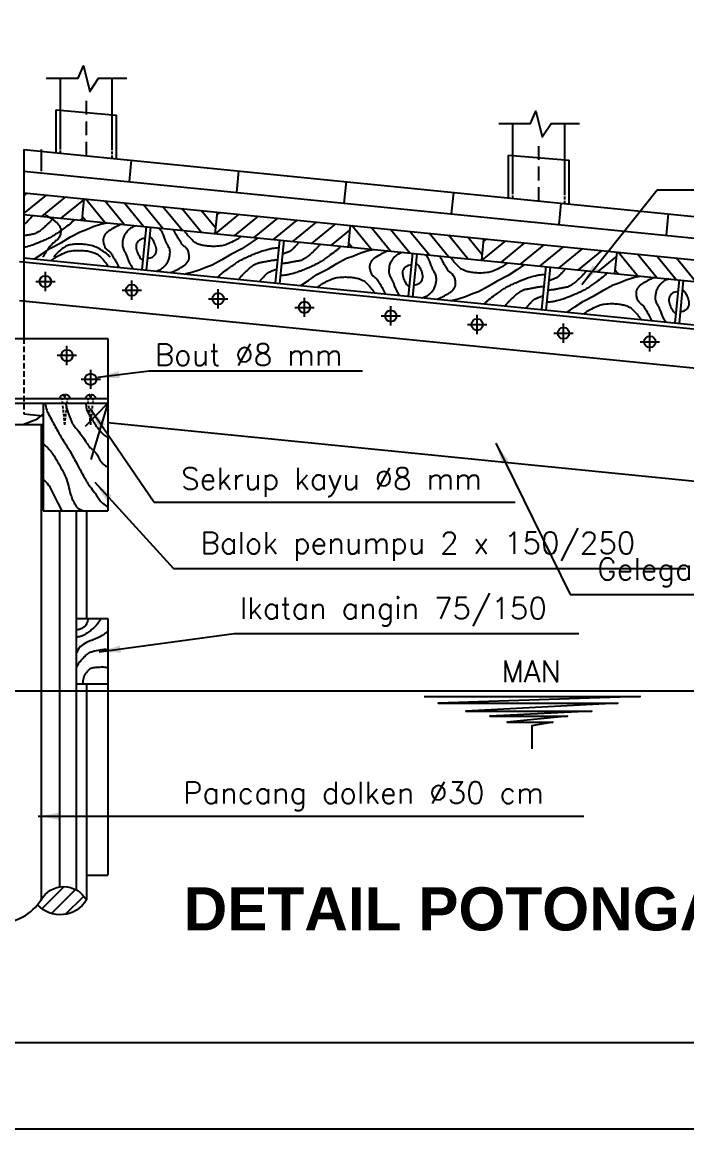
# Model space of a CAD drawing. Header units: metres. Extents: x -50 to 791, y -10 to 584.
# Drawn here: x 84.1 to 161.1, y -10 to 118.3 of the extents above; entities that cross this region are included whole.
import ezdxf
from ezdxf.enums import TextEntityAlignment as Align

# ---------------------------------------------------------------- set-up
doc = ezdxf.new("R2010")
doc.units = ezdxf.units.M
doc.linetypes.add('DASHED2', pattern=[9.525, 6.35, -3.175])
doc.layers.get('0').update_dxf_attribs({"linetype": 'CONTINUOUS'})
for name, color, linetype in [('ARSIRDOLKEN', 2, 'CONTINUOUS'), ('ARSIRKAYU', 2, 'CONTINUOUS'), ('GRS-POTONG', 5, 'CONTINUOUS'), ('KAYU', 3, 'CONTINUOUS'), ('MUKAAIR', 3, 'CONTINUOUS'), ('UKURAN', 2, 'CONTINUOUS')]:
    doc.layers.add(name, color=color, linetype=linetype)
doc.styles.add('ARIALBOLD', font='arialbd.ttf')
doc.styles.get("Standard").update_dxf_attribs({"font": 'Simplex.shx'})
doc.dimstyles.get("Standard").update_dxf_attribs({"dimtxt": 0.18, "dimasz": 0.18, "dimexe": 0.18, "dimexo": 0.0625, "dimgap": 0.09, "dimtad": 0, "dimtih": 1, "dimtoh": 1, "dimdec": 4, "dimzin": 0, "dimdsep": 46, "dimtxsty": 'Standard', "dimcen": 0.09, "dimadec": 0, "dimazin": 0, "dimtfac": 1, "dimtdec": 4, "dimtofl": 0, "dimtmove": 0, "dimatfit": 3, "dimfxl": 1, "dimtolj": 1, "dimtzin": 0, "dimarcsym": 0})

msp = doc.modelspace()

# ---------------------------------------------------------------- hatches: boundary and pattern name
at = {"layer": 'ARSIRKAYU'}
h = msp.add_hatch(dxfattribs=at)
h.set_pattern_fill('LINE', color=256, scale=0.5, angle=309.2894069, style=0)
h.set_pattern_definition([(309.2894, (19.7015, -122.9145), (1.228657, 1.005265), [])])
h.paths.add_polyline_path([(106.42998, 93.7506), (106.67874, 96.23819), (91.25566, 97.7805), (91.0069, 95.2929)])
h = msp.add_hatch(dxfattribs=at)
h.set_pattern_fill('ANSI31', color=256, scale=0.5, angle=-5.7105931, style=0)
h.set_pattern_definition([(39.2894, (19.7015, -122.9145), (-1.005265, 1.228657), [])])
h.paths.add_polyline_path([(106.67874, 96.23819), (106.42998, 93.7506), (121.85305, 92.20829), (122.10181, 94.69588)])
h = msp.add_hatch(dxfattribs=at)
h.set_pattern_fill('LINE', color=256, scale=0.5, angle=309.2894069, style=0)
h.set_pattern_definition([(309.2894, (50.5477, -125.9991), (1.228657, 1.005265), [])])
h.paths.add_polyline_path([(137.27613, 90.66598), (137.52489, 93.15357), (122.10181, 94.69588), (121.85305, 92.20829)])
h = msp.add_hatch(dxfattribs=at)
h.set_pattern_fill('ANSI31', color=256, scale=0.5, angle=-5.7105931, style=0)
h.set_pattern_definition([(39.2894, (50.5477, -125.9991), (-1.005265, 1.228657), [])])
h.paths.add_polyline_path([(152.94796, 91.61127), (137.52489, 93.15357), (137.27613, 90.66598), (152.69921, 89.12367)])
h = msp.add_hatch(dxfattribs=at)
h.set_pattern_fill('LINE', color=256, scale=0.5, angle=309.2894069, style=0)
h.set_pattern_definition([(309.2894, (81.3938, -129.0837), (1.228657, 1.005265), [])])
h.paths.add_polyline_path([(168.12228, 87.58137), (168.37104, 90.06896), (152.94796, 91.61127), (152.69921, 89.12367)])
h = msp.add_hatch(dxfattribs=at)
h.set_pattern_fill('ANSI31', color=256, scale=0.375, style=0)
h.set_pattern_definition([(45, (-1036.5442, -843.0661), (-0.841899, 0.841899), [])])
h.paths.add_polyline_path([(86.28671, 16.52392, -0.029573569), (85.88691, 15.97061, 0.501056835), (91.5404, 16.52392, 0.58992297)])

# ---------------------------------------------------------------- linework, layer by layer
at = {"color": 1}
msp.add_lwpolyline([(-50.33, -9.99951), (790.67, -9.99951), (790.67, 584.00049), (-50.33, 584.00049)], close=True, dxfattribs=at)
msp.add_lwpolyline([(-0.33, 0.00049), (780.67, 0.00049), (780.67, 574.00049), (-0.33, 574.00049)], close=True)
at = {"layer": 'ARSIRDOLKEN'}
for points in [[(86.28671, 71.6095), (86.28671, 16.52392)], [(88.4271, 61.6095), (88.4271, 18.03387)], [(90.37291, 61.6095), (90.37291, 17.69485)]]:
    msp.add_lwpolyline(points, dxfattribs=at)
at = {"layer": 'ARSIRKAYU'}
for p, q in [((84.2904, 98.12498), (84.67381, 98.43868)), ((84.2904, 96.07383), (86.90774, 98.21529)), ((86.40531, 95.75306), (89.14166, 97.9919)), ((88.63923, 95.52967), (91.24367, 97.66058)), ((90.87315, 95.30628), (91.02027, 95.42665))]:
    msp.add_line(p, q, dxfattribs=at)
for points in [[(85.31272, 95.86232, -0.01161999), (85.22969, 95.74237, -0.022597242), (85.18286, 95.68373, -0.000116699), (85.05529, 95.53809, -0.001316031), (85.04394, 95.52521, -0.000038647), (85.01983, 95.49798, -0.000118026), (85.01193, 95.48907, -0.002789472), (84.95796, 95.42889, -0.000826637), (84.77438, 95.22713, -0.003545162), (84.70485, 95.15205, -0.002478075), (84.6041, 95.04583, -0.015263658), (84.53602, 94.97899, -0.014946285), (84.4625, 94.91504, -0.019891441), (84.40239, 94.86971, -0.020327366), (84.34019, 94.83022, -0.007488746), (84.2904, 94.80236, -0.012595548)], [(87.73561, 95.62003, -0.008435895), (87.63095, 95.46926, -0.020504938), (87.58436, 95.40981, -0.003459548), (87.33558, 95.12187, -0.013722918), (87.27039, 95.05146, -0.009266465), (87.04524, 94.82968, -0.007193444), (86.74598, 94.55369, -0.003458583), (86.67423, 94.49029, -0.001459198), (86.50269, 94.34171, -0.023319225), (86.07708, 94.00848, -0.035029111), (85.76965, 93.821, -0.026585005), (85.56186, 93.7271, -0.047167509), (85.43806, 93.6919, -0.000665272), (85.23999, 93.65557, -0.000733431), (85.06023, 93.62312, -0.000521819), (84.63825, 93.54803, 0.003440029), (84.57431, 93.53627, 0.000476762), (84.56366, 93.53422, 0.000023444), (84.34714, 93.49241, 0.000145797), (84.2904, 93.48143, -0.000405517)], [(90.16724, 95.37687, -0.012997447), (89.80212, 95.00629, -0.033091182), (89.64578, 94.87443, -0.000991074), (88.93581, 94.35401, -0.002977601), (88.69813, 94.18267, -0.001659014), (88.22182, 93.84597, -0.003309582), (87.98139, 93.67958, -0.022093311), (87.5549, 93.41539, -0.018393394), (87.01871, 93.14057, -0.00617824), (86.59205, 92.94774, -0.004532927), (86.00504, 92.69743, -0.003970056), (85.51318, 92.4975, -0.005467139), (85.15332, 92.35909, -0.020517034), (85.06229, 92.3294, -0.002390987), (84.2904, 92.11626, -0.029890268)], [(86.61928, 96.00196, 0.01529104), (87.04439, 95.7861, 0.024512912), (87.29812, 95.63073, 0.012467524), (87.89516, 95.20142, 0.02534201), (88.17224, 94.96851, 0.066646882), (88.42444, 94.6617, 0.074859677), (88.56408, 94.3364, 0.075524344), (88.59482, 94.04552, 0.058573077), (88.53394, 93.67418, 0.046204414), (88.38889, 93.30226, 0.066450977), (88.23252, 93.07216, 0.098487276), (87.9058, 92.82643, -0.104277406), (87.59954, 92.59055, -0.009432514), (87.49444, 92.46264, -0.002770775), (87.14741, 92.01864, -0.018627969), (86.851, 91.604, -0.013387846), (86.4764, 91.00196)], [(95.65484, 94.82811, 0.01529104), (95.21036, 94.65562, 0.024512912), (94.94243, 94.52627, 0.012467524), (94.30563, 94.15849, 0.02534201), (94.00675, 93.95431, 0.066646882), (93.72527, 93.67412, 0.074859677), (93.55396, 93.36433, 0.075524344), (93.49443, 93.07795, 0.058573077), (93.51805, 92.7024, 0.046204414), (93.62537, 92.31789, 0.066450977), (93.75808, 92.07338, 0.098487276), (94.05873, 91.79636, -0.104277406), (94.34, 91.53117, -0.009432514), (94.43185, 91.39344, -0.002770775), (94.73298, 90.91711, -0.018627969), (94.98665, 90.47503, -0.013387846), (95.29948, 89.83871)], [(97.33327, 94.66027, 0.06378848), (96.75858, 94.43337, 0.083608837), (96.3881, 94.13969, 0.045540808), (95.98292, 93.59853, 0.070929534), (95.80938, 93.19929, 0.071973496), (95.71575, 92.45241, 0.10099542), (95.83355, 91.92633, 0.025748047), (96.03119, 91.5402, -0.03178691), (96.18755, 91.22541, -0.013975663), (96.30742, 90.9159, 0.009744136), (96.47557, 90.47059, 0.045828711), (96.63525, 90.15791, 0.026879954), (96.98134, 89.67052)], [(99.60609, 89.40805, 0.06378848), (100.18078, 89.63495, 0.083608837), (100.55126, 89.92862, 0.045540808), (100.95643, 90.46978, 0.070929534), (101.12998, 90.86903, 0.071973496), (101.22361, 91.61591, 0.10099542), (101.10581, 92.14198, 0.025748047), (100.90817, 92.52811, -0.03178691), (100.75181, 92.8429, -0.013975663), (100.63193, 93.15241, 0.009744136), (100.46378, 93.59773, 0.045828711), (100.30411, 93.91041, 0.026879954), (99.95802, 94.39779)], [(101.28452, 89.2402, 0.01529104), (101.729, 89.4127, 0.024512912), (101.99693, 89.54205, 0.012467524), (102.63373, 89.90982, 0.02534201), (102.9326, 90.114, 0.066646882), (103.21409, 90.3942, 0.074859677), (103.3854, 90.70399, 0.075524344), (103.44493, 90.99037, 0.058573077), (103.4213, 91.36592, 0.046204414), (103.31398, 91.75042, 0.066450977), (103.18128, 91.99494, 0.098487276), (102.88063, 92.27196, -0.104277406), (102.59936, 92.53714, -0.009432514), (102.50751, 92.67488, -0.002770775), (102.20638, 93.15121, -0.018627969), (101.95271, 93.59328, -0.013387846), (101.63987, 94.22961)], [(109.4729, 93.4463, -0.018664894), (109.03675, 93.11776, -0.031468309), (108.75967, 92.94964, -0.012748648), (108.01741, 92.5847, -0.029122252), (107.68003, 92.45259, -0.046300172), (107.08636, 92.3183, -0.033094409), (106.23744, 92.26409, -0.024322534), (105.57647, 92.29785, -0.027967397), (105.00774, 92.38706, -0.037122191), (104.48481, 92.54067, -0.051374662), (104.13193, 92.71665, -0.051113076), (103.92173, 92.88229, -0.016068495), (103.33104, 93.49251, -0.038091712), (103.06775, 93.83114, -0.013551276), (102.8977, 94.10382)], [(98.33321, 93.18192, 0.07112432), (98.00593, 93.14549, 0.087556158), (97.76189, 93.03429, 0.056248354), (97.46817, 92.77947, 0.0999648), (97.35405, 92.59105, 0.073450154), (97.28959, 92.27086, 0.076590518), (97.32115, 91.95908, 0.022376324), (97.41817, 91.64375, 0.02430531), (97.53417, 91.36301, 0.023328501), (97.67331, 91.10031, 0.02631247), (97.81916, 90.88075, 0.081592931), (97.89527, 90.8071, 0.039211151), (98.08468, 90.69667)], [(98.60615, 90.8864, 0.07112432), (98.93342, 90.92283, 0.087556158), (99.17747, 91.03403, 0.056248354), (99.47119, 91.28884, 0.0999648), (99.5853, 91.47726, 0.073450154), (99.64976, 91.79746, 0.076590518), (99.61821, 92.10924, 0.022376324), (99.52119, 92.42457, 0.02430531), (99.40518, 92.70531, 0.023328501), (99.26605, 92.968, 0.02631247), (99.12019, 93.18757, 0.081592931), (99.04409, 93.26122, 0.039211151), (98.85467, 93.37164)], [(118.58176, 92.53542, -0.008435895), (118.47711, 92.38465, -0.020504938), (118.43052, 92.32519, -0.003459548), (118.18173, 92.03725, -0.013722918), (118.11654, 91.96685, -0.009266465), (117.8914, 91.74506, -0.007193444), (117.59213, 91.46908, -0.003458583), (117.52038, 91.40568, -0.001459198), (117.34884, 91.2571, -0.023319225), (116.92324, 90.92386, -0.035029111), (116.6158, 90.73638, -0.026585005), (116.40802, 90.64249, -0.047167509), (116.28421, 90.60729, -0.000665272), (116.08614, 90.57096, -0.000733431), (115.90638, 90.5385, -0.000521819), (115.4844, 90.46342, 0.003440029), (115.42046, 90.45165, 0.000476762), (115.40981, 90.44961, 0.000023444), (115.19329, 90.4078, 0.000466722), (115.01167, 90.37254, -0.000405517), (114.80264, 90.33193, -0.021291095), (114.71355, 90.31861, -0.004670785), (114.30504, 90.27903, -0.019872184), (114.25981, 90.27688, -0.006553739), (114.12258, 90.27762)], [(116.15887, 92.77771, -0.01161999), (116.07584, 92.65775, -0.022597242), (116.02901, 92.59911, -0.000116699), (115.90145, 92.45347, -0.001316031), (115.8901, 92.44059, -0.000038647), (115.86598, 92.41336, -0.000118026), (115.85808, 92.40445, -0.002789472), (115.80411, 92.34427, -0.000826637), (115.62054, 92.14252, -0.003545162), (115.55101, 92.06743, -0.002478075), (115.45025, 91.96122, -0.015263658), (115.38217, 91.89437, -0.014946285), (115.30865, 91.83043, -0.019891441), (115.24854, 91.7851, -0.020327366), (115.18635, 91.7456, -0.010288114), (115.11773, 91.70771, -0.012595548), (115.06032, 91.67935, -0.005809165), (114.94371, 91.62701, -0.009118315), (114.86845, 91.59589, -0.000471347), (114.8232, 91.57818, -0.000744509), (114.79453, 91.56704, -0.00176233), (114.7666, 91.55636, -0.000122596), (114.36461, 91.40426, -0.003794955), (114.33832, 91.39455, -0.000927895), (114.2304, 91.35584)], [(87.46646, 90.62201, -0.018664894), (87.90261, 90.95056, -0.031468309), (88.17968, 91.11867, -0.012748648), (88.92194, 91.48361, -0.029122252), (89.25933, 91.61573, -0.046300172), (89.853, 91.75002, -0.033094409), (90.70192, 91.80423, -0.024322534), (91.36288, 91.77047, -0.027967397), (91.93161, 91.68126, -0.037122191), (92.45455, 91.52764, -0.051374662), (92.80743, 91.35167, -0.051113076), (93.01763, 91.18603, -0.016068495), (93.60832, 90.57581, -0.038091712), (93.8716, 90.23717, -0.013551276), (94.04166, 89.96449)], [(106.77212, 88.69144, -0.012997447), (107.13723, 89.06203, -0.033091182), (107.29357, 89.19389, -0.000991074), (108.00355, 89.71431, -0.002977601), (108.24123, 89.88565, -0.001659014), (108.71754, 90.22234, -0.003309582), (108.95797, 90.38874, -0.022093311), (109.38446, 90.65292, -0.018393394), (109.92064, 90.92774, -0.00617824), (110.3473, 91.12058, -0.004532927), (110.93431, 91.37089, -0.003970056), (111.42618, 91.57081, -0.005467139), (111.78604, 91.70923, -0.020517034), (111.87707, 91.73891, -0.002421362), (112.65878, 91.95471, -0.029890268), (113.0873, 92.0437, -0.018121996), (113.80452, 92.12201)], [(121.01339, 92.29226, -0.012997447), (120.64828, 91.92167, -0.033091182), (120.49194, 91.78981, -0.000991074), (119.78196, 91.26939, -0.002977601), (119.54428, 91.09805, -0.001659014), (119.06797, 90.76136, -0.003309582), (118.82754, 90.59496, -0.022093311), (118.40105, 90.33078, -0.018393394), (117.86487, 90.05596, -0.00617824), (117.43821, 89.86312, -0.004532927), (116.8512, 89.61281, -0.003970056), (116.35933, 89.41289, -0.005467139), (115.99947, 89.27447, -0.020517034), (115.90844, 89.24479, -0.002421362), (115.12673, 89.02899, -0.029890268), (114.69821, 88.94, -0.018121996), (113.98099, 88.86169)], [(126.50099, 91.7435, 0.01529104), (126.05651, 91.571, 0.024512912), (125.78858, 91.44165, 0.012467524), (125.15178, 91.07388, 0.02534201), (124.85291, 90.8697, 0.066646882), (124.57142, 90.5895, 0.074859677), (124.40011, 90.27971, 0.075524344), (124.34058, 89.99333, 0.058573077), (124.36421, 89.61778, 0.046204414), (124.47153, 89.23328, 0.066450977), (124.60423, 88.98876, 0.098487276), (124.90488, 88.71174, -0.104277406), (125.18615, 88.44656, -0.009432514), (125.278, 88.30882, -0.002770775), (125.57913, 87.83249, -0.018627969), (125.8328, 87.39042, -0.013387846), (126.14564, 86.75409)], [(128.17942, 91.57565, 0.06378848), (127.60473, 91.34875, 0.083608837), (127.23425, 91.05508, 0.045540808), (126.82908, 90.51392, 0.070929534), (126.65553, 90.11467, 0.071973496), (126.5619, 89.36779, 0.10099542), (126.6797, 88.84172, 0.025748047), (126.87734, 88.45559, -0.03178691), (127.0337, 88.1408, -0.013975663), (127.15358, 87.83129, 0.009744136), (127.32173, 87.38597, 0.045828711), (127.4814, 87.07329, 0.026879954), (127.82749, 86.58591)], [(130.45224, 86.32343, 0.06378848), (131.02693, 86.55033, 0.083608837), (131.39741, 86.84401, 0.045540808), (131.80259, 87.38517, 0.070929534), (131.97613, 87.78442, 0.071973496), (132.06976, 88.53129, 0.10099542), (131.95196, 89.05737, 0.025748047), (131.75432, 89.4435, -0.03178691), (131.59796, 89.75829, -0.013975663), (131.47809, 90.0678, 0.009744136), (131.30994, 90.51311, 0.045828711), (131.15026, 90.82579, 0.026879954), (130.80417, 91.31318)], [(132.13067, 86.15559, 0.01529104), (132.57515, 86.32808, 0.024512912), (132.84308, 86.45743, 0.012467524), (133.47988, 86.82521, 0.02534201), (133.77876, 87.02939, 0.066646882), (134.06024, 87.30958, 0.074859677), (134.23155, 87.61937, 0.075524344), (134.29108, 87.90575, 0.058573077), (134.26746, 88.2813, 0.046204414), (134.16014, 88.66581, 0.066450977), (134.02743, 88.91032, 0.098487276), (133.72678, 89.18734, -0.104277406), (133.44551, 89.45253, -0.009432514), (133.35366, 89.59026, -0.002770775), (133.05253, 90.06659, -0.018627969), (132.79886, 90.50867, -0.013387846), (132.48603, 91.14499)], [(109.20375, 88.44828, -0.008435895), (109.3084, 88.59905, -0.020504938), (109.35499, 88.65851, -0.003459548), (109.60378, 88.94645, -0.013722918), (109.66897, 89.01685, -0.009266465), (109.89411, 89.23864, -0.007193444), (110.19338, 89.51462, -0.003458583), (110.26513, 89.57802, -0.001459198), (110.43667, 89.72661, -0.023319225), (110.86227, 90.05984, -0.035029111), (111.16971, 90.24732, -0.026585005), (111.37749, 90.34121, -0.047167509), (111.5013, 90.37641, -0.000665272), (111.69937, 90.41274, -0.000733431), (111.87913, 90.4452, -0.000521819), (112.30111, 90.52028, 0.003440029), (112.36505, 90.53205, 0.000476762), (112.3757, 90.53409, 0.000023444), (112.59222, 90.5759, 0.000466722), (112.77384, 90.61116, -0.000405517), (112.98287, 90.65177, -0.021291095), (113.07196, 90.66509, -0.004670785), (113.48047, 90.70467, -0.019872184), (113.5257, 90.70682, -0.006553739), (113.66293, 90.70608)], [(129.17936, 90.0973, 0.07112432), (128.85209, 90.06087, 0.087556158), (128.60804, 89.94967, 0.056248354), (128.31432, 89.69486, 0.0999648), (128.20021, 89.50644, 0.073450154), (128.13575, 89.18624, 0.076590518), (128.1673, 88.87446, 0.022376324), (128.26432, 88.55913, 0.02430531), (128.38033, 88.27839, 0.023328501), (128.51946, 88.0157, 0.02631247), (128.66532, 87.79613, 0.081592931), (128.74142, 87.72248, 0.039211151), (128.93084, 87.61206)], [(129.4523, 87.80178, 0.07112432), (129.77958, 87.83821, 0.087556158), (130.02362, 87.94942, 0.056248354), (130.31734, 88.20423, 0.0999648), (130.43146, 88.39265, 0.073450154), (130.49592, 88.71284, 0.076590518), (130.46436, 89.02462, 0.022376324), (130.36734, 89.33995, 0.02430531), (130.25134, 89.62069, 0.023328501), (130.1122, 89.88339, 0.02631247), (129.96635, 90.10295, 0.081592931), (129.89024, 90.1766, 0.039211151), (129.70083, 90.28703)], [(140.31905, 90.36169, -0.018664894), (139.8829, 90.03314, -0.031468309), (139.60583, 89.86503, -0.012748648), (138.86357, 89.50009, -0.029122252), (138.52618, 89.36797, -0.046300172), (137.93251, 89.23368, -0.033094409), (137.08359, 89.17947, -0.024322534), (136.42263, 89.21323, -0.027967397), (135.8539, 89.30244, -0.037122191), (135.33096, 89.45606, -0.051374662), (134.97808, 89.63203, -0.051113076), (134.76788, 89.79767, -0.016068495), (134.17719, 90.40789, -0.038091712), (133.91391, 90.74653, -0.013551276), (133.74385, 91.01921)], [(111.62664, 88.20599, -0.01161999), (111.70967, 88.32595, -0.022597242), (111.7565, 88.38459, -0.000116699), (111.88406, 88.53023, -0.001316031), (111.89541, 88.54311, -0.000038647), (111.91953, 88.57034, -0.000118026), (111.92743, 88.57925, -0.002789472), (111.9814, 88.63943, -0.000826637), (112.16497, 88.84118, -0.003545162), (112.2345, 88.91627, -0.002478075), (112.33526, 89.02248, -0.015263658), (112.40334, 89.08933, -0.014946285), (112.47686, 89.15327, -0.019891441), (112.53697, 89.19861, -0.020327366), (112.59916, 89.2381, -0.010288114), (112.66778, 89.27599, -0.012595548), (112.72519, 89.30435, -0.005809165), (112.8418, 89.35669, -0.009118315), (112.91706, 89.38781, -0.000471347), (112.96231, 89.40552, -0.000744509), (112.99098, 89.41666, -0.00176233), (113.01891, 89.42734, -0.000122596), (113.4209, 89.57944, -0.003794955), (113.44719, 89.58915, -0.000927895), (113.55511, 89.62786)], [(118.31261, 87.5374, -0.018664894), (118.74876, 87.86594, -0.031468309), (119.02584, 88.03406, -0.012748648), (119.7681, 88.399, -0.029122252), (120.10548, 88.53111, -0.046300172), (120.69915, 88.6654, -0.033094409), (121.54807, 88.71961, -0.024322534), (122.20904, 88.68585, -0.027967397), (122.77777, 88.59664, -0.037122191), (123.3007, 88.44303, -0.051374662), (123.65358, 88.26705, -0.051113076), (123.86378, 88.10141, -0.016068495), (124.45447, 87.49119, -0.038091712), (124.71776, 87.15256, -0.013551276), (124.88781, 86.87988)], [(137.61827, 85.60683, -0.012997447), (137.98339, 85.97741, -0.033091182), (138.13973, 86.10928, -0.000991074), (138.8497, 86.62969, -0.002977601), (139.08738, 86.80103, -0.001659014), (139.56369, 87.13773, -0.003309582), (139.80412, 87.30412, -0.022093311), (140.23061, 87.56831, -0.018393394), (140.7668, 87.84313, -0.00617824), (141.19346, 88.03596, -0.004532927), (141.78047, 88.28627, -0.003970056), (142.27233, 88.4862, -0.005467139), (142.63219, 88.62461, -0.020517034), (142.72322, 88.6543, -0.002421362), (143.50493, 88.8701, -0.029890268), (143.93346, 88.95909, -0.018121996), (144.65068, 89.03739)], [(151.85954, 89.20764, -0.012997447), (151.49443, 88.83706, -0.033091182), (151.33809, 88.70519, -0.000991074), (150.62811, 88.18478, -0.002977601), (150.39043, 88.01344, -0.001659014), (149.91412, 87.67674, -0.003309582), (149.67369, 87.51035, -0.022093311), (149.2472, 87.24616, -0.018393394), (148.71102, 86.97134, -0.00617824), (148.28436, 86.77851, -0.004532927), (147.69735, 86.5282, -0.003970056), (147.20548, 86.32827, -0.005467139), (146.84562, 86.18986, -0.020517034), (146.75459, 86.16017, -0.002421362), (145.97289, 85.94437, -0.029890268), (145.54436, 85.85538, -0.018121996), (144.82714, 85.77708)], [(149.42791, 89.4508, -0.008435895), (149.32326, 89.30003, -0.020504938), (149.27667, 89.24058, -0.003459548), (149.02788, 88.95264, -0.013722918), (148.96269, 88.88223, -0.009266465), (148.73755, 88.66045, -0.007193444), (148.43828, 88.38446, -0.003458583), (148.36653, 88.32106, -0.001459198), (148.19499, 88.17248, -0.023319225), (147.76939, 87.83925, -0.035029111), (147.46196, 87.65177, -0.026585005), (147.25417, 87.55787, -0.047167509), (147.13036, 87.52267, -0.000665272), (146.93229, 87.48634, -0.000733431), (146.75253, 87.45389, -0.000521819), (146.33056, 87.3788, 0.003440029), (146.26661, 87.36704, 0.000476762), (146.25596, 87.36499, 0.000023444), (146.03945, 87.32318, 0.000466722), (145.85782, 87.28792, -0.000405517), (145.64879, 87.24732, -0.021291095), (145.55971, 87.23399, -0.004670785), (145.15119, 87.19442, -0.019872184), (145.10597, 87.19227, -0.006553739), (144.96873, 87.19301)], [(147.00503, 89.69309, -0.01161999), (146.92199, 89.57314, -0.022597242), (146.87516, 89.5145, -0.000116699), (146.7476, 89.36886, -0.001316031), (146.73625, 89.35597, -0.000038647), (146.71213, 89.32875, -0.000118026), (146.70423, 89.31983, -0.002789472), (146.65026, 89.25965, -0.000826637), (146.46669, 89.0579, -0.003545162), (146.39716, 88.98282, -0.002478075), (146.2964, 88.8766, -0.015263658), (146.22832, 88.80976, -0.014946285), (146.1548, 88.74581, -0.019891441), (146.09469, 88.70048, -0.020327366), (146.0325, 88.66099, -0.010288114), (145.96388, 88.62309, -0.012595548), (145.90647, 88.59474, -0.005809165), (145.78986, 88.54239, -0.009118315), (145.7146, 88.51127, -0.000471347), (145.66935, 88.49357, -0.000744509), (145.64068, 88.48243, -0.00176233), (145.61275, 88.47174, -0.000122596), (145.21076, 88.31965, -0.003794955), (145.18447, 88.30993, -0.000927895), (145.07655, 88.27122)], [(157.34714, 88.65888, 0.01529104), (156.90266, 88.48639, 0.024512912), (156.63474, 88.35704, 0.012467524), (155.99793, 87.98926, 0.02534201), (155.69906, 87.78508, 0.066646882), (155.41758, 87.50489, 0.074859677), (155.24626, 87.1951, 0.075524344), (155.18673, 86.90872, 0.058573077), (155.21036, 86.53317, 0.046204414), (155.31768, 86.14866, 0.066450977), (155.45038, 85.90415, 0.098487276), (155.75103, 85.62713, -0.104277406), (156.0323, 85.36194, -0.009432514), (156.12415, 85.22421, -0.002770775), (156.42528, 84.74788, -0.018627969), (156.67896, 84.3058, -0.013387846), (156.99179, 83.66948)], [(140.0499, 85.36367, -0.008435895), (140.15456, 85.51444, -0.020504938), (140.20115, 85.57389, -0.003459548), (140.44993, 85.86183, -0.013722918), (140.51512, 85.93224, -0.009266465), (140.74027, 86.15402, -0.007193444), (141.03953, 86.43001, -0.003458583), (141.11128, 86.49341, -0.001459198), (141.28282, 86.64199, -0.023319225), (141.70843, 86.97522, -0.035029111), (142.01586, 87.1627, -0.026585005), (142.22365, 87.2566, -0.047167509), (142.34745, 87.2918, -0.000665272), (142.54552, 87.32813, -0.000733431), (142.72528, 87.36058, -0.000521819), (143.14726, 87.43567, 0.003440029), (143.2112, 87.44743, 0.000476762), (143.22185, 87.44948, 0.000023444), (143.43837, 87.49129, 0.000466722), (143.61999, 87.52655, -0.000405517), (143.82902, 87.56715, -0.021291095), (143.91811, 87.58048, -0.004670785), (144.32662, 87.62005, -0.019872184), (144.37185, 87.6222, -0.006553739), (144.50908, 87.62146)], [(159.02557, 88.49104, 0.06378848), (158.45088, 88.26414, 0.083608837), (158.0804, 87.97046, 0.045540808), (157.67523, 87.4293, 0.070929534), (157.50169, 87.03005, 0.071973496), (157.40805, 86.28318, 0.10099542), (157.52585, 85.7571, 0.025748047), (157.72349, 85.37097, -0.03178691), (157.87985, 85.05618, -0.013975663), (157.99973, 84.74667, 0.009744136), (158.16788, 84.30136, 0.045828711), (158.32755, 83.98868, 0.026879954), (158.67364, 83.50129)], [(142.47279, 85.12138, -0.01161999), (142.55582, 85.24133, -0.022597242), (142.60265, 85.29997, -0.000116699), (142.73022, 85.44561, -0.001316031), (142.74157, 85.4585, -0.000038647), (142.76568, 85.48572, -0.000118026), (142.77358, 85.49464, -0.002789472), (142.82755, 85.55482, -0.000826637), (143.01113, 85.75657, -0.003545162), (143.08066, 85.83165, -0.002478075), (143.18141, 85.93787, -0.015263658), (143.24949, 86.00471, -0.014946285), (143.32301, 86.06866, -0.019891441), (143.38312, 86.11399, -0.020327366), (143.44532, 86.15348, -0.010288114), (143.51394, 86.19137, -0.012595548), (143.57135, 86.21973, -0.005809165), (143.68795, 86.27208, -0.009118315), (143.76321, 86.3032, -0.000471347), (143.80846, 86.3209, -0.000744509), (143.83714, 86.33204, -0.00176233), (143.86506, 86.34273, -0.000122596), (144.26705, 86.49482, -0.003794955), (144.29335, 86.50454, -0.000927895), (144.40126, 86.54325)], [(160.02551, 87.01269, 0.07112432), (159.69824, 86.97626, 0.087556158), (159.45419, 86.86505, 0.056248354), (159.16048, 86.61024, 0.0999648), (159.04636, 86.42182, 0.073450154), (158.9819, 86.10163, 0.076590518), (159.01345, 85.78985, 0.022376324), (159.11048, 85.47452, 0.02430531), (159.22648, 85.19378, 0.023328501), (159.36562, 84.93108, 0.02631247), (159.51147, 84.71152, 0.081592931), (159.58757, 84.63787, 0.039211151), (159.77699, 84.52744)], [(160.29846, 84.71717, 0.07112432), (160.62573, 84.7536, 0.087556158), (160.86978, 84.8648, 0.056248354), (161.16349, 85.11961, 0.0999648), (161.27761, 85.30803, 0.073450154), (161.34207, 85.62823, 0.076590518), (161.31051, 85.94001, 0.022376324), (161.21349, 86.25534, 0.02430531), (161.09749, 86.53608, 0.023328501), (160.95835, 86.79877, 0.02631247), (160.8125, 87.01834, 0.081592931), (160.7364, 87.09199, 0.039211151), (160.54698, 87.20241)], [(149.15876, 84.45278, -0.018664894), (149.59491, 84.78133, -0.031468309), (149.87199, 84.94944, -0.012748648), (150.61425, 85.31438, -0.029122252), (150.95164, 85.4465, -0.046300172), (151.5453, 85.58079, -0.033094409), (152.39423, 85.635, -0.024322534), (153.05519, 85.60124, -0.027967397), (153.62392, 85.51203, -0.037122191), (154.14685, 85.35841, -0.051374662), (154.49973, 85.18244, -0.051113076), (154.70993, 85.0168, -0.016068495), (155.30063, 84.40658, -0.038091712), (155.56391, 84.06794, -0.013551276), (155.73396, 83.79526)], [(86.73702, 74.1095, 0.015355905), (86.96236, 73.28947, 0.043335259), (87.07586, 73.00978, 0.004602097), (87.83405, 71.55812, 0.009458167), (88.2227, 70.86239, 0.008789551), (89.33206, 69.03637, -0.015603844), (89.94298, 67.99919, -0.002983094), (90.39278, 67.16624, 0.002418245), (90.94648, 66.13811, 0.002209262), (91.48099, 65.16723, 0.006687464), (91.66326, 64.84967, 0.039784081), (91.91932, 64.48638, -0.017872025), (92.5234, 63.70439, -0.01348866), (92.74427, 63.37807, 0.008320324), (93.09682, 62.84543, 0.068959326), (93.39853, 62.51436, 0.039157165), (94.0404, 62.0602)], [(89.13009, 74.1095, 0.013224614), (89.26752, 73.49159, 0.023678278), (89.36956, 73.15295, 0.010245915), (89.81243, 71.9781, 0.04474563), (89.94298, 71.72135, 0.042176861), (90.33136, 71.20421, -0.027621381), (90.94648, 70.43291, -0.017056671), (91.43296, 69.69663, 0.022581927), (91.80662, 69.14447, 0.065400238), (92.18039, 68.75954, -0.051584305), (92.66676, 68.28551, -0.076125338), (92.91935, 67.86716, 0.055697231), (93.24018, 67.28339, 0.078699604), (93.50445, 67.01133, 0.047344296), (94.0404, 66.68405)], [(91.47169, 74.1095, 0.036863142), (91.55278, 73.45871, 0.074673632), (91.66326, 73.15295, 0.005984079), (92.02785, 72.49772, 0.011082831), (92.23669, 72.15083, 0.006142229), (92.48718, 71.76543, 0.004925399), (92.81011, 71.29186, 0.044466188), (93.48062, 70.49129, 0.079313229), (93.95696, 70.14659, 0.022025669), (93.97259, 70.13953, 0.005191068), (94.0404, 70.11326)], [(86.5404, 69.42836, -0.022362307), (87.41415, 68.5168, -0.044099042), (87.79263, 67.99919, -0.01454675), (88.84838, 66.12995, -0.033576916), (89.2262, 65.27915, -0.035940501), (89.51209, 64.28093, 0.035667026), (89.79963, 63.27491, 0.028633539), (90.04172, 62.71322, 0.026093477), (90.37305, 62.12963, 0.116126663), (90.63202, 61.878, 0.062395467), (91.24113, 61.6095)], [(86.5404, 65.28755, -0.027589535), (87.12464, 64.64532, -0.054753442), (87.36257, 64.27703), (87.93599, 63.13175, 0.000000971), (88.24008, 62.52439, 0.000000644), (88.69816, 61.6095)], [(76.5404, 16.52392, 0.549046495), (86.28671, 16.52392, -0.58992297), (91.5404, 16.52392, -0.501056835), (85.88691, 15.97061, -0.501056835)]]:
    msp.add_lwpolyline(points, format="xyb", dxfattribs=at)
for points in [[(85.52589, 90.81607), (86.42211, 91.41543), (87.39676, 92.07424), (88.67433, 92.73301), (89.70597, 93.35586), (90.82759, 93.96972), (91.55037, 94.2302), (92.34211, 94.57454), (93.18485, 94.82303), (93.93688, 94.99991)], [(111.41347, 93.25225), (110.51725, 92.65288), (109.5426, 91.99408), (108.26502, 91.33531), (107.23338, 90.71245), (106.11176, 90.09859), (105.38899, 89.83811), (104.59725, 89.49377), (103.7545, 89.24529), (103.00248, 89.06841)], [(116.37204, 87.73145), (117.26826, 88.33082), (118.24291, 88.98963), (119.52049, 89.64839), (120.55213, 90.27125), (121.67375, 90.88511), (122.39652, 91.14559), (123.18826, 91.48993), (124.03101, 91.73841), (124.78303, 91.91529)], [(142.25962, 90.16763), (141.3634, 89.56827), (140.38875, 88.90946), (139.11118, 88.25069), (138.07954, 87.62784), (136.95792, 87.01398), (136.23514, 86.7535), (135.4434, 86.40916), (134.60066, 86.16067), (133.84863, 85.98379)], [(147.21819, 84.64684), (148.11441, 85.2462), (149.08907, 85.90501), (150.36664, 86.56378), (151.39828, 87.18663), (152.5199, 87.80049), (153.24267, 88.06097), (154.03442, 88.40531), (154.87716, 88.6538), (155.62918, 88.83068)], [(94.0404, 74.1095), (91.41779, 71.41263)], [(94.0404, 74.1095), (92.0713, 67.55131)], [(84.16549, 71.6095), (85.87906, 72.29399), (86.5404, 72.80765)]]:
    msp.add_lwpolyline(points, dxfattribs=at)
for centre, radius, start, end in [((89.97037, 90.5403), 1.92392, 104.9118595, 116.6757223), ((90.42112, 88.84764), 3.67557, 96.4079849, 104.9118595), ((90.58568, 87.38239), 5.15003, 90, 96.4079849), ((90.58568, 85.72581), 6.80661, 84.4267847, 90), ((90.62197, 86.09766), 6.433, 76.844872, 84.4267847), ((91.33647, 89.1547), 3.29357, 66.2412269, 76.844872), ((92.53122, 87.50767), 5.92967, 140.7878607, 143.8933943), ((90.12127, 89.47402), 2.8193, 132.062102, 140.7878607), ((97.08703, 81.75461), 13.21695, 128.379791, 132.062102), ((89.69582, 91.08675), 1.31238, 116.6757223, 128.379791), ((91.40919, 89.3199), 3.11307, 59.5687843, 66.2412269), ((84.76925, 78.01653), 16.22242, 56.6471676, 59.5687843), ((92.27127, 89.41433), 2.57727, 49.4375417, 56.6471676), ((89.18952, 85.81402), 7.31641, 45.1603596, 49.4375417)]:
    msp.add_arc(centre, radius, start, end, dxfattribs=at)
at = {"layer": 'KAYU'}
for p, q in [((86.7904, 87.08362), (86.7904, 89.3203)), ((85.67206, 88.20196), (87.90874, 88.20196)), ((96.7904, 86.08362), (96.7904, 88.3203)), ((106.7904, 85.08362), (106.7904, 87.3203)), ((95.67206, 87.20196), (97.90874, 87.20196)), ((105.67206, 86.20196), (107.90874, 86.20196)), ((116.7904, 84.08362), (116.7904, 86.3203)), ((115.67206, 85.20196), (117.90874, 85.20196)), ((126.7904, 83.08362), (126.7904, 85.3203)), ((125.67206, 84.20196), (127.90874, 84.20196)), ((136.7904, 82.08362), (136.7904, 84.3203)), ((135.67206, 83.20196), (137.90874, 83.20196)), ((145.67206, 82.20196), (147.90874, 82.20196)), ((146.7904, 81.08362), (146.7904, 83.3203)), ((156.7904, 80.08362), (156.7904, 82.3203)), ((155.67206, 81.20196), (157.90874, 81.20196)), ((90.40874, 79.6095), (88.17206, 79.6095)), ((89.2904, 78.49116), (89.2904, 80.72784)), ((92.0404, 75.74116), (92.0404, 77.97784)), ((93.15874, 76.8595), (90.92206, 76.8595))]:
    msp.add_line(p, q, dxfattribs=at)
for points in [[(88.5404, 103.50196), (88.5404, 111.74688)], [(94.5404, 103.50196), (94.5404, 111.74688)], [(88.0404, 103.07696), (88.0404, 108.07696)], [(95.0404, 102.47754), (95.0404, 107.47754)], [(140.92505, 98.31263), (140.92505, 106.50841)], [(146.92505, 98.31263), (146.92505, 106.50841)], [(84.2904, 103.50196), (320.61173, 79.86983)], [(86.2904, 103.50196), (86.2904, 101.00196)], [(140.42505, 97.8385), (140.42505, 102.8385)], [(96.72836, 102.25816), (96.4796, 99.77057)], [(147.42505, 97.23908), (147.42505, 102.23908)], [(84.2904, 100.98949), (320.36297, 77.38224)], [(109.16633, 101.01437), (108.91757, 98.52678)], [(121.60429, 99.77057), (121.35553, 97.28298)], [(84.2904, 98.47702), (313.2904, 75.57702)], [(91.25566, 97.7805), (91.0069, 95.2929)], [(134.04226, 98.52678), (133.7935, 96.03918)], [(106.67874, 96.23819), (106.42998, 93.7506)], [(146.48022, 97.28298), (146.23146, 94.79539)], [(84.2904, 95.96455), (313.2904, 73.06455)], [(158.91819, 96.03918), (158.66943, 93.55159)], [(98.46968, 94.54663), (97.97216, 89.57144)], [(98.9672, 94.49687), (98.46968, 89.52169)], [(122.10181, 94.69588), (121.85305, 92.20829)], [(113.89276, 93.00432), (113.39524, 88.02913)], [(114.39027, 92.95457), (113.89276, 87.97938)], [(137.52489, 93.15357), (137.27613, 90.66598)], [(129.31583, 91.46201), (128.81831, 86.48683)], [(129.81335, 91.41226), (129.31583, 86.43707)], [(152.94796, 91.61127), (152.69921, 89.12367)], [(83.7904, 90.50196), (312.7904, 67.60196)], [(84.2904, 90.93962), (313.2904, 68.03962)], [(144.73891, 89.9197), (144.24139, 84.94452)], [(145.23643, 89.86995), (144.73891, 84.89477)], [(84.2904, 89.6095), (84.2904, 81.6095)], [(160.16198, 88.3774), (159.66447, 83.40221)], [(160.6595, 88.32764), (160.16198, 83.35246)], [(83.7904, 86.00196), (312.7904, 63.10196)], [(74.0404, 81.6095), (94.0404, 81.6095)], [(94.0404, 81.6095), (94.0404, 61.6095)], [(94.0404, 74.6095), (74.0404, 74.6095)], [(89.04991, 74.83761), (89.00129, 74.83761), (89.00129, 75.08415)], [(89.04991, 74.83761), (89.09853, 74.83761), (89.09853, 75.08415)], [(92.0404, 74.83761), (91.99178, 74.83761), (91.99178, 75.08415)], [(92.0404, 74.83761), (92.08902, 74.83761), (92.08902, 75.08415)], [(74.0404, 74.1095), (94.0404, 74.1095)], [(86.5404, 74.1095), (86.5404, 61.6095)], [(84.2904, 72.84984), (86.5404, 72.62484)], [(94.0404, 71.87484), (298.80199, 51.39868)], [(81.5404, 71.6095), (86.5404, 71.6095)], [(86.5404, 61.6095), (94.0404, 61.6095)], [(91.5404, 61.6095), (91.5404, 49.15145)], [(90.37291, 49.15145), (94.0404, 49.15145)], [(94.0404, 49.15145), (94.0404, 19.38306)], [(90.37291, 41.56754), (94.0404, 41.56754)], [(91.5404, 41.56754), (91.5404, 16.52392)]]:
    msp.add_lwpolyline(points, dxfattribs=at)
at = {"layer": 'KAYU', "linetype": 'DASHED2', "ltscale": 0.25, "flags": 128}
for points in [[(91.5404, 102.77696), (91.5404, 109.40942)], [(143.92505, 97.5385), (143.92505, 104.17096)]]:
    msp.add_lwpolyline(points, dxfattribs=at)
at = {"layer": 'KAYU', "flags": 128}
msp.add_lwpolyline([(84.2904, 103.50196), (84.2904, 89.6095)], dxfattribs=at)
at = {"layer": 'KAYU', "linetype": 'DASHED2', "ltscale": 0.05}
for points in [[(88.5404, 103.07696), (88.5404, 103.50196)], [(94.5404, 102.47696), (94.5404, 103.50196)], [(140.92505, 97.8385), (140.92505, 98.31263)], [(146.92505, 97.2385), (146.92505, 98.31263)]]:
    msp.add_lwpolyline(points, dxfattribs=at)
at = {"layer": 'KAYU', "linetype": 'DASHED2', "ltscale": 0.1}
msp.add_lwpolyline([(84.2904, 81.6095), (84.2904, 72.84984)], dxfattribs=at)
at = {"layer": 'KAYU', "linetype": 'DASHED2', "ltscale": 0.05, "flags": 128}
for points in [[(89.04991, 71.59595), (88.74127, 74.61282)], [(89.04991, 71.59595), (89.35854, 74.61282)], [(92.0404, 71.59595), (91.73176, 74.61282)], [(92.0404, 71.59595), (92.34903, 74.61282)]]:
    msp.add_lwpolyline(points, dxfattribs=at)
at = {"layer": 'KAYU', "flags": 128}
for points in [[(91.7184, 49.15145, -0.054292151), (91.67184, 48.78794, -0.066899236), (91.56428, 48.51018, -0.014040407), (91.4347, 48.2896, -0.051408146), (91.39165, 48.23435, -0.060077247), (91.32116, 48.17662, -0.015168137), (91.01187, 47.993, -0.052644296), (90.74296, 47.87923, -0.040545757), (90.37291, 47.7988)], [(93.19387, 49.15145, -0.015295134), (93.04334, 48.86866, -0.027150771), (92.9453, 48.71704, -0.003961818), (92.68711, 48.36753, -0.020755908), (92.63457, 48.30331, -0.014729775), (92.51985, 48.18179, -0.011020098), (92.35836, 48.02748, -0.018254164), (92.15182, 47.85205, -0.008758865), (91.70238, 47.51031, -0.018653225), (91.56211, 47.41531, -0.006555701), (91.14998, 47.16553, -0.074720591), (90.86989, 47.05281, -0.044763597), (90.37291, 46.98077)], [(94.0404, 47.62241, -0.005625291), (93.69406, 47.39126, -0.010126103), (93.4977, 47.26896, -0.001411915), (92.94474, 46.94204, -0.023647826), (92.91077, 46.92418, -0.009630321), (92.80681, 46.87809, -0.001831488), (92.25479, 46.64836, -0.013823124), (91.69398, 46.43531, 0.057732661), (91.56428, 46.37253), (91.1845, 46.13119, 0.000000463), (90.84881, 45.91786, 0.000003523), (90.80472, 45.88984, 0.119565289), (90.78699, 45.87144, 0.006629777), (90.56304, 45.4761, 0.013224363), (90.47931, 45.31356, 0.009478987), (90.37291, 45.08175)], [(90.37291, 43.42671, -0.029268233), (90.61752, 43.90808, -0.049675261), (90.80472, 44.16594, -0.007145612), (91.16174, 44.55576, -0.01363933), (91.35713, 44.75207, -0.02502363), (91.76536, 45.10324, -0.053909016), (91.97859, 45.23476, -0.055190085), (92.26666, 45.33494, -0.0179172), (93.18697, 45.51058, -0.007141354), (93.55533, 45.56192, -0.014367041), (93.73938, 45.57954, -0.081928567), (93.83183, 45.57057, -0.034342424), (94.0404, 45.49938)], [(91.18136, 41.56754, -0.084879744), (91.23544, 42.27828, -0.100804051), (91.49523, 42.8213, -0.034744841), (91.88849, 43.27275, -0.111867751), (92.04764, 43.37294, -0.045194051), (92.34071, 43.44739, -0.023790347), (92.91077, 43.51086, -0.024434816), (93.67309, 43.52186, -0.077006401), (93.91201, 43.47638, -0.061458801), (93.94319, 43.46075, -0.017844771), (94.0404, 43.3909)]]:
    msp.add_lwpolyline(points, format="xyb", dxfattribs=at)
at = {"layer": 'KAYU'}
for centre in [(86.7904, 88.20196), (96.7904, 87.20196), (106.7904, 86.20196), (116.7904, 85.20196), (126.7904, 84.20196), (136.7904, 83.20196), (146.7904, 82.20196), (156.7904, 81.20196), (89.2904, 79.6095), (92.0404, 76.8595)]:
    msp.add_circle(centre, 0.6643, dxfattribs=at)
for centre, start, end in [((89.04991, 74.42163), 94.1971999, 163.5721239), ((89.04991, 74.42163), 16.4278761, 85.8028001), ((92.0404, 74.42163), 94.1971999, 163.5721239), ((92.0404, 74.42163), 16.4278761, 85.8028001)]:
    msp.add_arc(centre, 0.6643, start, end, dxfattribs=at)
at = {"layer": 'MUKAAIR'}
msp.add_lwpolyline([(130.65731, 40.11973), (155.66977, 40.11973), (132.25811, 39.32043), (153.06847, 39.32043), (135.4597, 38.42122), (150.06698, 38.42122), (138.2611, 37.82174), (147.26558, 37.82174), (140.26209, 37.12235), (145.56473, 37.12235), (143.12265, 36.7227), (143.12265, 34.02506)], dxfattribs=at)
at = {"layer": 'UKURAN'}
for points in [[(86.89857, 111.74688), (90.59399, 111.74688), (91.20989, 113.172), (91.92844, 110.19922), (92.95495, 111.74688), (96.23976, 111.74688)], [(88.0404, 108.07696), (95.0404, 107.47754)], [(139.28322, 106.50841), (142.97864, 106.50841), (143.59454, 107.93354), (144.31309, 104.96076), (145.3396, 106.50841), (148.62441, 106.50841)], [(140.42505, 102.8385), (147.42505, 102.23908)], [(7.69773, 40.76253), (267.99671, 40.76253)], [(91.5404, 19.38306), (94.0404, 19.38306)]]:
    msp.add_lwpolyline(points, dxfattribs=at)

# ---------------------------------------------------------------- texts
at = {"layer": 'GRS-POTONG', "style": 'ARIALBOLD'}
msp.add_text('DETAIL POTONGAN A - A', height=5, dxfattribs=at).set_placement((102.80536, 12.99369))
at = {"layer": 'UKURAN'}
msp.add_text('MAN', height=2.5, dxfattribs=at).set_placement((143.0383, 41.77284), align=Align.CENTER)
at = {"layer": 'UKURAN', "char_height": 2.5, "attachment_point": 4}
for s, insert in [('\\A1;Bout %%c8 mm', (99.44834, 79.70756)), ('\\A1;Sekrup kayu %%c8 mm', (102.51755, 64.9234)), ('\\A1;Balok penumpu 2 x 150/250', (104.7463, 57.48694)), ('\\A1;Gelegar memanjang 180/360', (150.69706, 54.46137)), ('\\A1;Ikatan angin 75/150', (109.29088, 49.92302)), ('\\A1;Pancang dolken %%c30 cm', (102.72648, 28.5344))]:
    msp.add_mtext(s, dxfattribs=dict(at, insert=insert))

# ---------------------------------------------------------------- leaders
at = {"layer": 'UKURAN', "annotation_type": 0, "has_hookline": 1, "hookline_direction": 0}
for points, text_width in [([(148.92126, 87.863), (157.64487, 98.82212), (160.14487, 98.82212)], 40.59524), ([(92.86545, 77.09932), (98.82334, 77.83256)], 24.04762), ([(91.96274, 73.49343), (99.39255, 62.63174), (101.89255, 62.63174)], 38.69048), ([(138.96309, 69.46848), (147.57206, 51.93161), (150.07206, 51.93161)], 55.83333), ([(92.50737, 64.93012), (101.6213, 54.95718), (104.1213, 54.95718)], 56.19048), ([(93.01232, 45.26393), (108.66588, 47.39326)], 39.28571), ([(85.94297, 26.2262), (102.10148, 26.24273)], 46.42857)]:
    msp.add_leader(points, dimstyle='Standard', override={"dimtxt": 2.5, "dimasz": 2.5, "dimexe": 1.25, "dimexo": 0.625, "dimgap": 0.625, "dimtad": 1, "dimtih": 0, "dimtoh": 0, "dimzin": 8, "dimcen": 2.5, "dimtofl": 1}, dxfattribs=dict(at, text_width=text_width))

doc.saveas('drawing.dxf')
